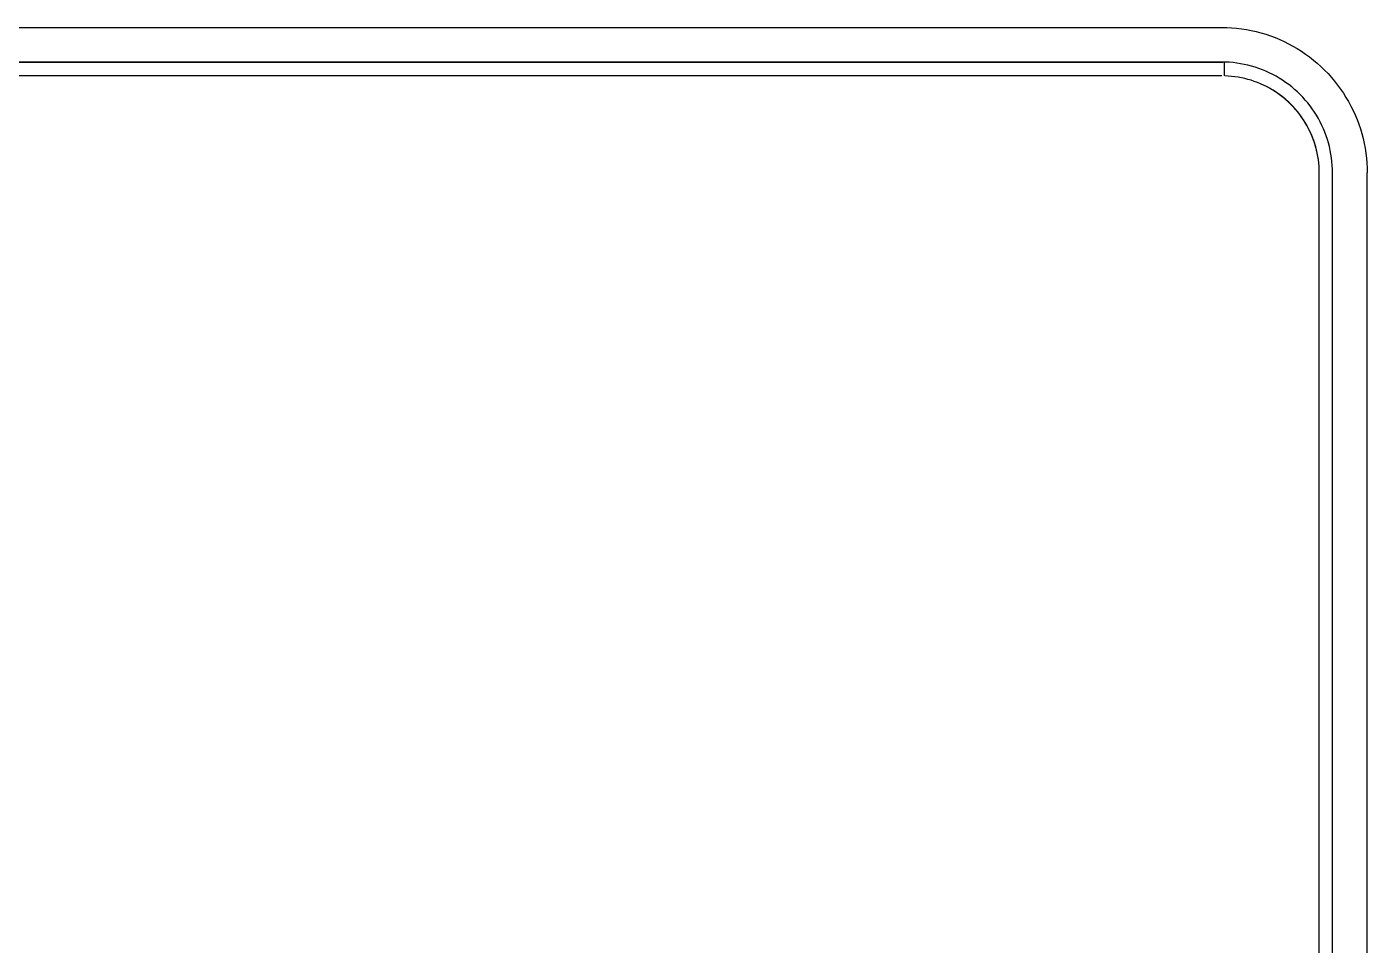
# Model space of a CAD drawing. Header units: millimetres. Extents: x 430 to 4403, y -1522 to 1254.
# Drawn here: x 3250.3 to 3443.8, y -328.5 to -195.9 of the extents above; entities that cross this region are included whole.
import ezdxf

# ---------------------------------------------------------------- set-up
doc = ezdxf.new("R2010")
doc.units = ezdxf.units.MM
doc.header["$MEASUREMENT"] = 0
doc.layers.add('Utwórz2D linie widoczne', color=7, linetype='Continuous', true_color=0x000000)

msp = doc.modelspace()

# ---------------------------------------------------------------- linework, layer by layer
at = {"layer": 'Utwórz2D linie widoczne'}
for p, q in [((1920.82, -195.9), (3422.77, -196)), ((3422.77, -196), (3423.49, -196.01)), ((3423.49, -196.01), (3424.2, -196.05)), ((3424.2, -196.05), (3424.92, -196.11)), ((3424.92, -196.11), (3425.63, -196.19)), ((3425.63, -196.19), (3426.34, -196.3)), ((3426.34, -196.3), (3427.04, -196.44)), ((3427.04, -196.44), (3427.74, -196.59)), ((3427.74, -196.59), (3428.44, -196.78)), ((3428.44, -196.78), (3429.12, -196.98)), ((3429.12, -196.98), (3429.8, -197.21)), ((3429.8, -197.21), (3430.47, -197.46)), ((3430.47, -197.46), (3431.14, -197.74)), ((3431.14, -197.74), (3431.79, -198.03)), ((3431.79, -198.03), (3432.43, -198.35)), ((3432.43, -198.35), (3433.06, -198.69)), ((3433.06, -198.69), (3433.68, -199.05)), ((3433.68, -199.05), (3434.29, -199.44)), ((1920.82, -200.9), (3422.77, -201)), ((3423.06, -201), (1921.11, -200.9)), ((1921.2, -200.9), (3422.95, -201)), ((3423.32, -201.01), (3422.77, -201)), ((3423.13, -201), (3423.14, -203)), ((3423.86, -201.03), (3423.32, -201.01)), ((3424.41, -201.08), (3423.86, -201.03)), ((3424.95, -201.15), (3424.41, -201.08)), ((3425.49, -201.23), (3424.95, -201.15)), ((3434.29, -199.44), (3434.88, -199.84)), ((3434.88, -199.84), (3435.46, -200.26)), ((3435.46, -200.26), (3436.02, -200.71)), ((3436.02, -200.71), (3436.57, -201.17)), ((3422.77, -203), (1920.82, -202.9)), ((3423.72, -203.02), (3423.24, -203)), ((3424.2, -203.06), (3423.72, -203.02)), ((3424.67, -203.12), (3424.2, -203.06)), ((3426.03, -201.33), (3425.49, -201.23)), ((3426.56, -201.45), (3426.03, -201.33)), ((3427.09, -201.59), (3426.56, -201.45)), ((3427.61, -201.75), (3427.09, -201.59)), ((3428.13, -201.92), (3427.61, -201.75)), ((3428.64, -202.11), (3428.13, -201.92)), ((3429.14, -202.32), (3428.64, -202.11)), ((3429.64, -202.55), (3429.14, -202.32)), ((3430.13, -202.79), (3429.64, -202.55)), ((3430.61, -203.05), (3430.13, -202.79)), ((3431.08, -203.33), (3430.61, -203.05)), ((3436.57, -201.17), (3437.1, -201.65)), ((3437.1, -201.65), (3437.62, -202.15)), ((3437.62, -202.15), (3438.12, -202.66)), ((3438.12, -202.66), (3438.6, -203.2)), ((3425.15, -203.19), (3424.67, -203.12)), ((3425.62, -203.27), (3425.15, -203.19)), ((3426.09, -203.38), (3425.62, -203.27)), ((3426.55, -203.5), (3426.09, -203.38)), ((3427.01, -203.63), (3426.55, -203.5)), ((3427.47, -203.78), (3427.01, -203.63)), ((3427.92, -203.95), (3427.47, -203.78)), ((3428.37, -204.13), (3427.92, -203.95)), ((3428.8, -204.33), (3428.37, -204.13)), ((3428.92, -204.38), (3428.49, -204.18)), ((3429.23, -204.54), (3428.8, -204.33)), ((3429.35, -204.59), (3428.92, -204.38)), ((3429.66, -204.76), (3429.23, -204.54)), ((3429.77, -204.82), (3429.35, -204.59)), ((3430.07, -205), (3429.66, -204.76)), ((3430.18, -205.06), (3429.77, -204.82)), ((3430.48, -205.26), (3430.07, -205)), ((3431.54, -203.62), (3431.08, -203.33)), ((3432, -203.93), (3431.54, -203.62)), ((3432.44, -204.25), (3432, -203.93)), ((3432.87, -204.59), (3432.44, -204.25)), ((3433.28, -204.94), (3432.87, -204.59)), ((3433.69, -205.3), (3433.28, -204.94)), ((3438.6, -203.2), (3439.06, -203.75)), ((3439.06, -203.75), (3439.5, -204.31)), ((3439.5, -204.31), (3439.93, -204.89)), ((3439.93, -204.89), (3440.33, -205.48)), ((3430.58, -205.32), (3430.18, -205.06)), ((3430.88, -205.53), (3430.48, -205.26)), ((3430.97, -205.59), (3430.58, -205.32)), ((3431.27, -205.81), (3430.88, -205.53)), ((3431.35, -205.87), (3430.97, -205.59)), ((3431.65, -206.1), (3431.27, -205.81)), ((3431.73, -206.17), (3431.35, -205.87)), ((3432.01, -206.41), (3431.65, -206.1)), ((3432.09, -206.48), (3431.73, -206.17)), ((3432.37, -206.73), (3432.01, -206.41)), ((3432.44, -206.8), (3432.09, -206.48)), ((3432.72, -207.06), (3432.37, -206.73)), ((3432.79, -207.13), (3432.44, -206.8)), ((3434.08, -205.68), (3433.69, -205.3)), ((3434.46, -206.08), (3434.08, -205.68)), ((3434.83, -206.48), (3434.46, -206.08)), ((3435.18, -206.9), (3434.83, -206.48)), ((3435.52, -207.33), (3435.18, -206.9)), ((3440.33, -205.48), (3440.71, -206.09)), ((3440.71, -206.09), (3441.07, -206.71)), ((3441.07, -206.71), (3441.41, -207.34)), ((3433.05, -207.41), (3432.72, -207.06)), ((3433.12, -207.47), (3432.79, -207.13)), ((3433.38, -207.76), (3433.05, -207.41)), ((3433.43, -207.83), (3433.12, -207.47)), ((3433.69, -208.13), (3433.38, -207.76)), ((3433.74, -208.19), (3433.43, -207.83)), ((3433.98, -208.51), (3433.69, -208.13)), ((3434.03, -208.57), (3433.74, -208.19)), ((3434.27, -208.89), (3433.98, -208.51)), ((3434.31, -208.95), (3434.03, -208.57)), ((3434.54, -209.29), (3434.27, -208.89)), ((3435.84, -207.77), (3435.52, -207.33)), ((3436.15, -208.22), (3435.84, -207.77)), ((3436.44, -208.68), (3436.15, -208.22)), ((3436.72, -209.16), (3436.44, -208.68)), ((3441.41, -207.34), (3441.73, -207.98)), ((3441.73, -207.98), (3442.03, -208.63)), ((3442.03, -208.63), (3442.3, -209.29)), ((3434.58, -209.35), (3434.31, -208.95)), ((3434.8, -209.7), (3434.54, -209.29)), ((3434.83, -209.75), (3434.58, -209.35)), ((3435.04, -210.11), (3434.8, -209.7)), ((3435.07, -210.16), (3434.83, -209.75)), ((3435.27, -210.53), (3435.04, -210.11)), ((3435.3, -210.58), (3435.07, -210.16)), ((3435.48, -210.96), (3435.27, -210.53)), ((3435.51, -211.01), (3435.3, -210.58)), ((3436.98, -209.64), (3436.72, -209.16)), ((3437.22, -210.13), (3436.98, -209.64)), ((3437.44, -210.62), (3437.22, -210.13)), ((3437.65, -211.13), (3437.44, -210.62)), ((3442.3, -209.29), (3442.56, -209.97)), ((3442.56, -209.97), (3442.78, -210.65)), ((3442.78, -210.65), (3442.99, -211.33)), ((3435.68, -211.4), (3435.48, -210.96)), ((3435.71, -211.44), (3435.51, -211.01)), ((3435.87, -211.84), (3435.68, -211.4)), ((3435.89, -211.88), (3435.71, -211.44)), ((3436.04, -212.29), (3435.87, -211.84)), ((3436.05, -212.33), (3435.89, -211.88)), ((3436.19, -212.75), (3436.04, -212.29)), ((3436.21, -212.78), (3436.05, -212.33)), ((3436.33, -213.21), (3436.19, -212.75)), ((3437.85, -211.64), (3437.65, -211.13)), ((3438.02, -212.16), (3437.85, -211.64)), ((3438.18, -212.68), (3438.02, -212.16)), ((3438.31, -213.21), (3438.18, -212.68)), ((3442.99, -211.33), (3443.17, -212.03)), ((3443.17, -212.03), (3443.33, -212.73)), ((3443.33, -212.73), (3443.46, -213.43)), ((3436.34, -213.23), (3436.21, -212.78)), ((3436.45, -213.67), (3436.33, -213.21)), ((3436.46, -213.7), (3436.34, -213.23)), ((3436.56, -214.14), (3436.45, -213.67)), ((3436.57, -214.16), (3436.46, -213.7)), ((3436.65, -214.61), (3436.56, -214.14)), ((3436.65, -214.63), (3436.57, -214.16)), ((3436.72, -215.08), (3436.65, -214.61)), ((3436.73, -215.1), (3436.65, -214.63)), ((3438.43, -213.74), (3438.31, -213.21)), ((3438.54, -214.28), (3438.43, -213.74)), ((3438.62, -214.82), (3438.54, -214.28)), ((3443.46, -213.43), (3443.57, -214.14)), ((3443.57, -214.14), (3443.66, -214.85)), ((3436.78, -215.56), (3436.72, -215.08)), ((3436.78, -215.57), (3436.73, -215.1)), ((3436.82, -216.04), (3436.78, -215.56)), ((3436.82, -216.05), (3436.78, -215.57)), ((3436.84, -216.52), (3436.82, -216.04)), ((3436.85, -216.52), (3436.82, -216.05)), ((3436.85, -217), (3436.84, -216.52)), ((3436.86, -217), (3436.85, -216.52)), ((3438.68, -215.36), (3438.62, -214.82)), ((3438.73, -215.91), (3438.68, -215.36)), ((3438.76, -216.45), (3438.73, -215.91)), ((3438.77, -217), (3438.76, -216.45)), ((3443.66, -214.85), (3443.72, -215.57)), ((3443.72, -215.57), (3443.76, -216.28)), ((3443.76, -216.28), (3443.77, -217)), ((3436.77, -217), (3436.85, -217)), ((3436.85, -217), (3436.86, -217)), ((3436.85, -353.2), (3436.86, -217)), ((3438.76, -352.1), (3438.77, -217)), ((3443.75, -483.5), (3443.77, -217))]:
    msp.add_line(p, q, dxfattribs=at)

doc.saveas('drawing.dxf')
